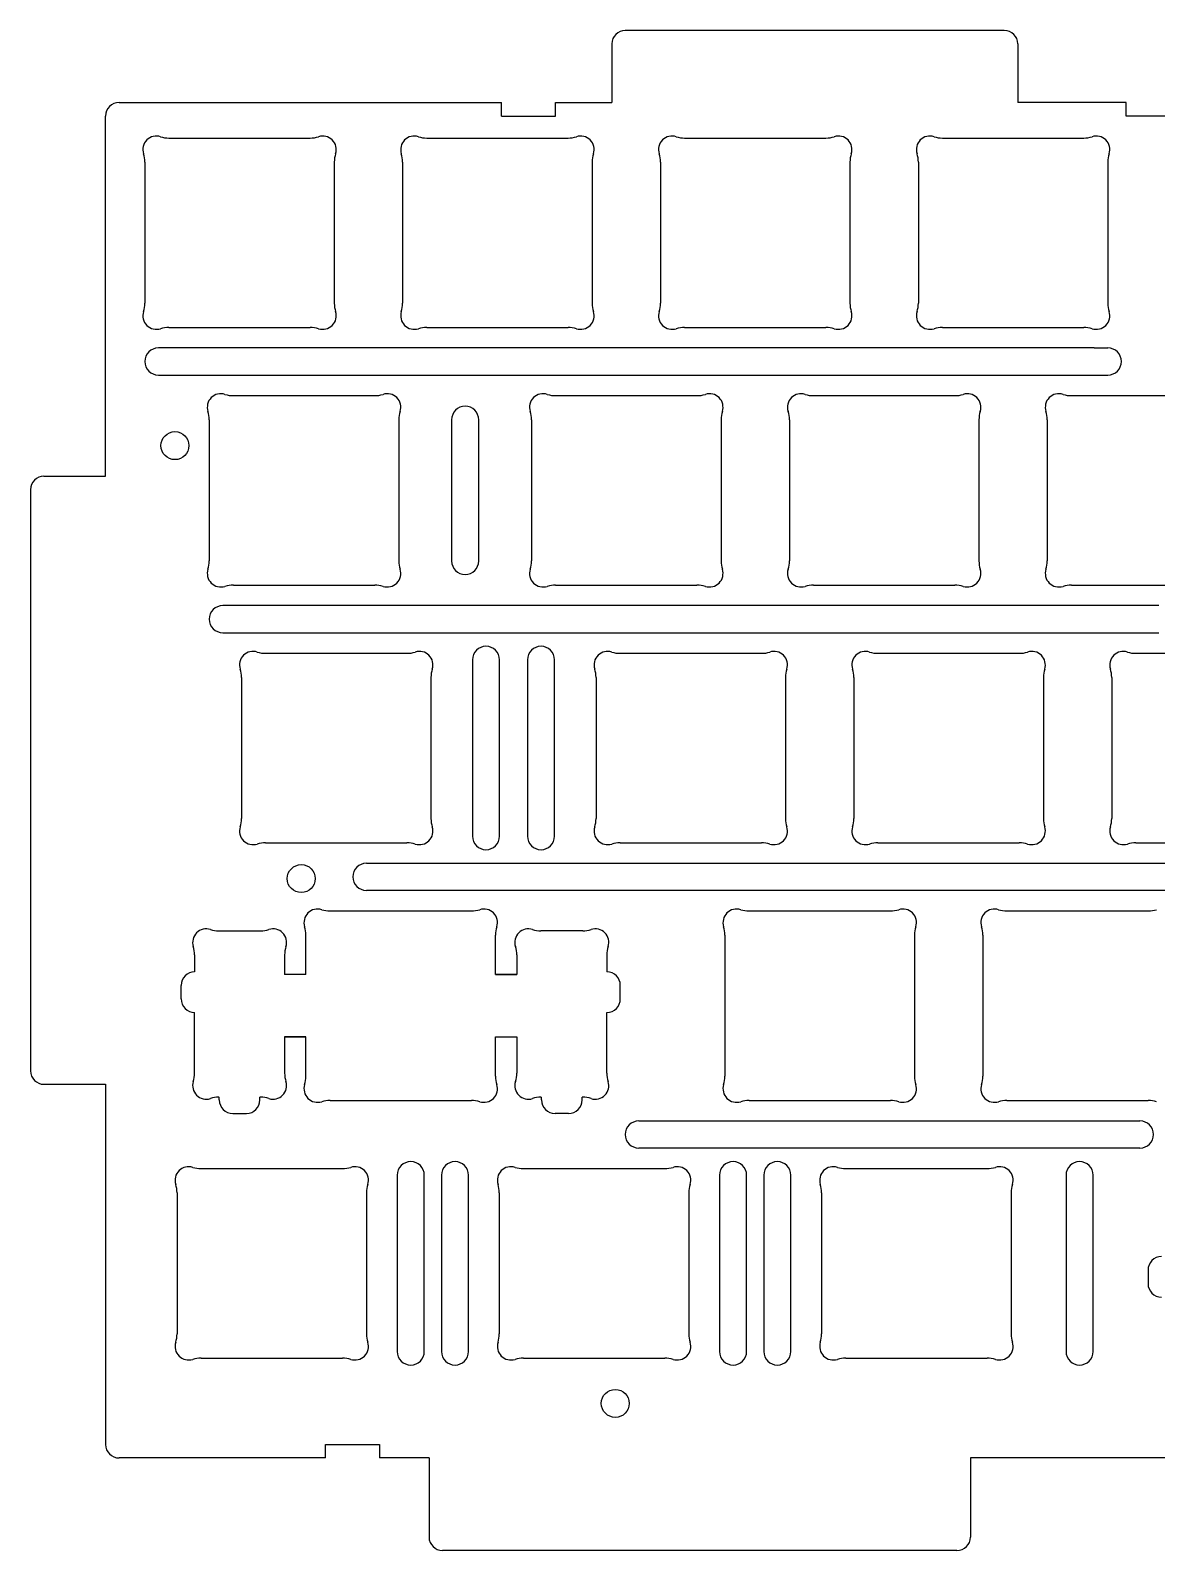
# Model space of a CAD drawing. Extents: x -8 to 2436, y -644 to 467.
# Drawn here: x 10.5 to 93.7, y -355 to -242.6 of the extents above; entities that cross this region are included whole.
import ezdxf

# ---------------------------------------------------------------- set-up
doc = ezdxf.new("R2010")
doc.units = 0
doc.header["$MEASUREMENT"] = 0

# ---------------------------------------------------------------- blocks, each defined once
blk = doc.blocks.new('WERFG')
at = {"linetype": 'Continuous'}
blk.add_line((-1561.45, 737.58), (-1561.45, 737.58), dxfattribs=at)
at = {"color": 7, "true_color": 0xffffff}
for p, q in [((-1562.45, 736.58), (-1562.45, 723.54)), ((-1560.45, 723.54), (-1560.45, 736.58))]:
    blk.add_line(p, q, dxfattribs=at)
at = {"linetype": 'Continuous'}
for start, end in [(90, 180), (0, 90)]:
    blk.add_arc((-1561.45, 736.58), 1, start, end, dxfattribs=at)
for start, end in [(180, 270), (270, 0)]:
    blk.add_arc((-1561.45, 723.54), 1, start, end)

msp = doc.modelspace()

# ---------------------------------------------------------------- linework, layer by layer
for p, q in [((82.41869, -242.60779), (54.41869, -242.60779)), ((53.41869, -243.80779), (53.41869, -247.93779)), ((83.41869, -243.80779), (83.41869, -247.93779)), ((45.26873, -248.93779), (45.26873, -247.93779)), ((49.26873, -248.93779), (49.26873, -247.93779)), ((91.41869, -247.93779), (83.41869, -247.93779)), ((45.26873, -248.93779), (49.26873, -248.93779)), ((20.69811, -250.5627), (31.13927, -250.5627)), ((39.74804, -250.5627), (50.18919, -250.5627)), ((58.79804, -250.5627), (69.23919, -250.5627)), ((77.84804, -250.5627), (88.28919, -250.5627)), ((18.91869, -252.34212), (18.91869, -262.78327)), ((32.91869, -252.34212), (32.91869, -262.78327)), ((37.96861, -252.34212), (37.96861, -262.78327)), ((51.96861, -252.34212), (51.96861, -262.78327)), ((57.01861, -252.34212), (57.01861, -262.78327)), ((71.01861, -252.34212), (71.01861, -262.78327)), ((76.06861, -252.34212), (76.06861, -262.78327)), ((90.06861, -252.34212), (90.06861, -262.78327)), ((20.69811, -264.5627), (31.13927, -264.5627)), ((39.74804, -264.5627), (50.18919, -264.5627)), ((58.79804, -264.5627), (69.23919, -264.5627)), ((77.84804, -264.5627), (88.28919, -264.5627)), ((25.46062, -269.6127), (35.90177, -269.6127)), ((49.27304, -269.6127), (59.71419, -269.6127)), ((68.32304, -269.6127), (78.76419, -269.6127)), ((87.37304, -269.6127), (97.81419, -269.6127)), ((23.68119, -271.39212), (23.68119, -281.83327)), ((37.68119, -271.39212), (37.68119, -281.83327)), ((47.49361, -271.39212), (47.49361, -281.83327)), ((61.49361, -271.39212), (61.49361, -281.83327)), ((66.54361, -271.39212), (66.54361, -281.83327)), ((80.54361, -271.39212), (80.54361, -281.83327)), ((85.59361, -271.39212), (85.59361, -281.83327)), ((25.46062, -283.6127), (35.90177, -283.6127)), ((49.27304, -283.6127), (59.71419, -283.6127)), ((68.32304, -283.6127), (78.76419, -283.6127)), ((87.37304, -283.6127), (97.81419, -283.6127)), ((27.84115, -288.6627), (38.28231, -288.6627)), ((54.03554, -288.6627), (64.47669, -288.6627)), ((73.08554, -288.6627), (83.52669, -288.6627)), ((92.13554, -288.6627), (102.57669, -288.6627)), ((26.06173, -290.44212), (26.06173, -300.88327)), ((40.06173, -290.44212), (40.06173, -300.88327)), ((52.25611, -290.44212), (52.25611, -300.88327)), ((66.25611, -290.44212), (66.25611, -300.88327)), ((71.30611, -290.44212), (71.30611, -300.88327)), ((85.30611, -290.44212), (85.30611, -300.88327)), ((90.35611, -290.44212), (90.35611, -300.88327)), ((27.84115, -302.6627), (38.28231, -302.6627)), ((54.03554, -302.6627), (64.47669, -302.6627)), ((73.08554, -302.6627), (83.52669, -302.6627)), ((92.13554, -302.6627), (102.57669, -302.6627)), ((32.60434, -307.7127), (43.04549, -307.7127)), ((63.56054, -307.7127), (74.00169, -307.7127)), ((82.61054, -307.7127), (93.05169, -307.7127)), ((24.37934, -309.1827), (27.47049, -309.1827)), ((30.82491, -312.4127), (30.82491, -309.49212)), ((44.82491, -312.4127), (44.82491, -309.49212)), ((51.27049, -309.1827), (48.17934, -309.1827)), ((61.78111, -309.49212), (61.78111, -319.93327)), ((75.78111, -309.49212), (75.78111, -319.93327)), ((80.83111, -309.49212), (80.83111, -319.93327)), ((22.59991, -310.96212), (22.59991, -312.2127)), ((29.24991, -310.96212), (29.24991, -312.4127)), ((46.39991, -310.96212), (46.39991, -312.4127)), ((53.04991, -310.96212), (53.04991, -312.2127)), ((30.82491, -312.4127), (29.24991, -312.4127)), ((44.82491, -312.4127), (46.39991, -312.4127)), ((21.59991, -314.2127), (21.59991, -313.2127)), ((54.04991, -314.2127), (54.04991, -313.2127)), ((22.59991, -319.70327), (22.59991, -315.2127)), ((53.04991, -319.70327), (53.04991, -315.2127)), ((30.82491, -317.0127), (29.24991, -317.0127)), ((29.24991, -317.0127), (29.24991, -319.70327)), ((30.82491, -319.93327), (30.82491, -317.0127)), ((44.82491, -317.0127), (46.39991, -317.0127)), ((44.82491, -319.93327), (44.82491, -317.0127)), ((46.39991, -317.0127), (46.39991, -319.70327)), ((24.37934, -321.4827), (24.42491, -321.4827)), ((24.42491, -321.6827), (24.42491, -321.4827)), ((27.42491, -321.6827), (27.42491, -321.4827)), ((27.47049, -321.4827), (27.42491, -321.4827)), ((32.60434, -321.7127), (43.04549, -321.7127)), ((48.17934, -321.4827), (48.22491, -321.4827)), ((48.22491, -321.6827), (48.22491, -321.4827)), ((51.22491, -321.6827), (51.22491, -321.4827)), ((51.27049, -321.4827), (51.22491, -321.4827)), ((63.56054, -321.7127), (74.00169, -321.7127)), ((82.61054, -321.7127), (93.05169, -321.7127)), ((25.42491, -322.6827), (26.42491, -322.6827)), ((50.22491, -322.6827), (49.22491, -322.6827)), ((23.07934, -326.7626), (33.5205, -326.7626)), ((46.89109, -326.7626), (57.33224, -326.7626)), ((70.70434, -326.7626), (81.14549, -326.7626)), ((21.29992, -328.54202), (21.29992, -338.98317)), ((35.29992, -328.54202), (35.29992, -338.98317)), ((45.11166, -328.54202), (45.11166, -338.98317)), ((59.11166, -328.54202), (59.11166, -338.98317)), ((68.92491, -328.54202), (68.92491, -338.98317)), ((82.92491, -328.54202), (82.92491, -338.98317)), ((93.03776, -334.2622), (93.03776, -335.2622)), ((23.07934, -340.7626), (33.5205, -340.7626)), ((46.89109, -340.7626), (57.33224, -340.7626)), ((70.70434, -340.7626), (81.14549, -340.7626)), ((79.91873, -348.15), (79.91873, -352.3)), ((78.91873, -355), (40.91873, -355))]:
    msp.add_line(p, q)
at = {"linetype": 'Continuous'}
for p, q in [((53.41869, -243.60779), (53.41869, -243.80779)), ((83.41869, -243.60779), (83.41869, -243.80779)), ((17.01873, -247.93779), (45.26873, -247.93779)), ((49.26873, -247.93779), (53.41869, -247.93779)), ((91.41869, -248.93779), (91.41869, -247.93779)), ((16.01873, -275.5627), (16.01873, -248.93779)), ((95.41869, -248.93779), (91.41869, -248.93779)), ((20.41865, -266.0882), (19.91869, -266.0882)), ((89.06861, -266.0882), (20.41865, -266.0882)), ((89.06861, -266.0882), (90.06861, -266.0882)), ((19.91869, -268.0882), (20.41865, -268.0882)), ((20.41865, -268.0882), (89.06861, -268.0882)), ((89.06861, -268.0882), (90.06861, -268.0882)), ((42.5874, -270.39212), (42.5874, -270.39212)), ((41.5874, -271.39212), (41.5874, -281.83327)), ((43.5874, -281.83327), (43.5874, -271.39212)), ((11.46873, -275.5627), (11.86873, -275.5627)), ((11.86873, -275.5627), (16.01873, -275.5627)), ((10.46873, -276.5627), (10.46873, -319.5251)), ((25.18116, -285.1377), (24.68119, -285.1377)), ((93.83112, -285.1377), (25.18116, -285.1377)), ((24.68119, -287.1377), (25.18116, -287.1377)), ((25.18116, -287.1377), (93.83112, -287.1377)), ((35.28925, -304.1877), (104.35611, -304.1877)), ((104.35611, -306.1877), (35.28925, -306.1877)), ((11.46873, -320.5251), (11.86873, -320.5251)), ((11.86873, -320.5251), (16.01873, -320.5251)), ((16.01873, -320.5251), (16.01873, -347.15)), ((55.41421, -323.23765), (92.44292, -323.23765)), ((92.44292, -325.23765), (55.41421, -325.23765)), ((32.26873, -348.15), (32.26873, -347.15)), ((32.26873, -347.15), (36.26873, -347.15)), ((36.26873, -347.15), (36.26873, -348.15)), ((32.26873, -348.15), (17.01873, -348.15)), ((39.91873, -348.15), (36.26873, -348.15)), ((39.91873, -348.15), (39.91873, -352.3)), ((115.61873, -348.15), (79.91873, -348.15)), ((39.91873, -352.3), (39.91873, -354)), ((79.91873, -352.3), (79.91873, -354))]:
    msp.add_line(p, q, dxfattribs=at)
at = {"color": 0}
for p, q in [((30.82516, -312.4131), (29.29966, -312.4131)), ((46.35016, -312.4131), (44.82466, -312.4131)), ((29.29966, -317.013), (30.82516, -317.013)), ((44.82466, -317.013), (46.35016, -317.013))]:
    msp.add_line(p, q, dxfattribs=at)
at = {"linetype": 'Continuous'}
for centre in [(21.14475, -273.30739), (30.47669, -305.31521), (53.67527, -344.1198)]:
    msp.add_circle(centre, 1.035, dxfattribs=at)
for centre, radius, start, end in [((54.41869, -243.60779), 1, 90, 180), ((82.41869, -243.60779), 1, 0, 90), ((19.77224, -251.41625), 1, 72.0237382, 197.9762618), ((20.69811, -248.5627), 2, 252.0237382, 270), ((31.13927, -248.5627), 2, 270, 287.9762618), ((32.06514, -251.41625), 1, 342.0237382, 107.9762618), ((38.82217, -251.41625), 1, 72.0237382, 197.9762618), ((39.74804, -248.5627), 2, 252.0237382, 270), ((50.18919, -248.5627), 2, 270, 287.9762618), ((51.11506, -251.41625), 1, 342.0237382, 107.9762618), ((57.87217, -251.41625), 1, 72.0237382, 197.9762618), ((58.79804, -248.5627), 2, 252.0237382, 270), ((69.23919, -248.5627), 2, 270, 287.9762618), ((70.16506, -251.41625), 1, 342.0237382, 107.9762618), ((76.92217, -251.41625), 1, 72.0237382, 197.9762618), ((77.84804, -248.5627), 2, 252.0237382, 270), ((88.28919, -248.5627), 2, 270, 287.9762618), ((89.21506, -251.41625), 1, 342.0237382, 107.9762618), ((16.91869, -252.34212), 2, 0, 17.9762618), ((34.91869, -252.34212), 2, 162.0237382, 180), ((35.96861, -252.34212), 2, 0, 17.9762618), ((53.96861, -252.34212), 2, 162.0237382, 180), ((55.01861, -252.34212), 2, 0, 17.9762618), ((73.01861, -252.34212), 2, 162.0237382, 180), ((74.06861, -252.34212), 2, 0, 17.9762618), ((92.06861, -252.34212), 2, 162.0237382, 180), ((16.91869, -262.78327), 2, 342.0237382, 0), ((34.91869, -262.78327), 2, 180, 197.9762618), ((35.96861, -262.78327), 2, 342.0237382, 0), ((53.96861, -262.78327), 2, 180, 197.9762618), ((55.01861, -262.78327), 2, 342.0237382, 0), ((73.01861, -262.78327), 2, 180, 197.9762618), ((74.06861, -262.78327), 2, 342.0237382, 0), ((92.06861, -262.78327), 2, 180, 197.9762618), ((19.77224, -263.70914), 1, 162.0237382, 287.9762618), ((32.06514, -263.70914), 1, 252.0237382, 17.9762618), ((38.82217, -263.70914), 1, 162.0237382, 287.9762618), ((51.11506, -263.70914), 1, 252.0237382, 17.9762618), ((57.87217, -263.70914), 1, 162.0237382, 287.9762618), ((70.16506, -263.70914), 1, 252.0237382, 17.9762618), ((76.92217, -263.70914), 1, 162.0237382, 287.9762618), ((89.21506, -263.70914), 1, 252.0237382, 17.9762618), ((20.69811, -266.5627), 2, 90, 107.9762618), ((31.13927, -266.5627), 2, 72.0237382, 90), ((39.74804, -266.5627), 2, 90, 107.9762618), ((50.18919, -266.5627), 2, 72.0237382, 90), ((58.79804, -266.5627), 2, 90, 107.9762618), ((69.23919, -266.5627), 2, 72.0237382, 90), ((77.84804, -266.5627), 2, 90, 107.9762618), ((88.28919, -266.5627), 2, 72.0237382, 90), ((24.53475, -270.46625), 1, 72.0237382, 197.9762618), ((25.46062, -267.6127), 2, 252.0237382, 270), ((35.90177, -267.6127), 2, 270, 287.9762618), ((36.82764, -270.46625), 1, 342.0237382, 107.9762618), ((48.34717, -270.46625), 1, 72.0237382, 197.9762618), ((49.27304, -267.6127), 2, 252.0237382, 270), ((59.71419, -267.6127), 2, 270, 287.9762618), ((60.64006, -270.46625), 1, 342.0237382, 107.9762618), ((67.39717, -270.46625), 1, 72.0237382, 197.9762618), ((68.32304, -267.6127), 2, 252.0237382, 270), ((78.76419, -267.6127), 2, 270, 287.9762618), ((79.69006, -270.46625), 1, 342.0237382, 107.9762618), ((86.44717, -270.46625), 1, 72.0237382, 197.9762618), ((87.37304, -267.6127), 2, 252.0237382, 270), ((21.68119, -271.39212), 2, 0, 17.9762618), ((39.68119, -271.39212), 2, 162.0237382, 180), ((45.49361, -271.39212), 2, 0, 17.9762618), ((63.49361, -271.39212), 2, 162.0237382, 180), ((64.54361, -271.39212), 2, 0, 17.9762618), ((82.54361, -271.39212), 2, 162.0237382, 180), ((83.59361, -271.39212), 2, 0, 17.9762618), ((21.68119, -281.83327), 2, 342.0237382, 0), ((39.68119, -281.83327), 2, 180, 197.9762618), ((42.5874, -281.83327), 1, 180, 270), ((42.5874, -281.83327), 1, 270, 0), ((45.49361, -281.83327), 2, 342.0237382, 0), ((63.49361, -281.83327), 2, 180, 197.9762618), ((64.54361, -281.83327), 2, 342.0237382, 0), ((82.54361, -281.83327), 2, 180, 197.9762618), ((83.59361, -281.83327), 2, 342.0237382, 0), ((24.53475, -282.75914), 1, 162.0237382, 287.9762618), ((36.82764, -282.75914), 1, 252.0237382, 17.9762618), ((48.34717, -282.75914), 1, 162.0237382, 287.9762618), ((60.64006, -282.75914), 1, 252.0237382, 17.9762618), ((67.39717, -282.75914), 1, 162.0237382, 287.9762618), ((79.69006, -282.75914), 1, 252.0237382, 17.9762618), ((86.44717, -282.75914), 1, 162.0237382, 287.9762618), ((25.46062, -285.6127), 2, 90, 107.9762618), ((35.90177, -285.6127), 2, 72.0237382, 90), ((49.27304, -285.6127), 2, 90, 107.9762618), ((59.71419, -285.6127), 2, 72.0237382, 90), ((68.32304, -285.6127), 2, 90, 107.9762618), ((78.76419, -285.6127), 2, 72.0237382, 90), ((87.37304, -285.6127), 2, 90, 107.9762618), ((26.91528, -289.51625), 1, 72.0237382, 197.9762618), ((27.84115, -286.6627), 2, 252.0237382, 270), ((38.28231, -286.6627), 2, 270, 287.9762618), ((39.20818, -289.51625), 1, 342.0237382, 107.9762618), ((53.10967, -289.51625), 1, 72.0237382, 197.9762618), ((54.03554, -286.6627), 2, 252.0237382, 270), ((64.47669, -286.6627), 2, 270, 287.9762618), ((65.40256, -289.51625), 1, 342.0237382, 107.9762618), ((72.15967, -289.51625), 1, 72.0237382, 197.9762618), ((73.08554, -286.6627), 2, 252.0237382, 270), ((83.52669, -286.6627), 2, 270, 287.9762618), ((84.45256, -289.51625), 1, 342.0237382, 107.9762618), ((91.20967, -289.51625), 1, 72.0237382, 197.9762618), ((92.13554, -286.6627), 2, 252.0237382, 270), ((24.06173, -290.44212), 2, 0, 17.9762618), ((42.06173, -290.44212), 2, 162.0237382, 180), ((50.25611, -290.44212), 2, 0, 17.9762618), ((68.25611, -290.44212), 2, 162.0237382, 180), ((69.30611, -290.44212), 2, 0, 17.9762618), ((87.30611, -290.44212), 2, 162.0237382, 180), ((88.35611, -290.44212), 2, 0, 17.9762618), ((24.06173, -300.88327), 2, 342.0237382, 0), ((42.06173, -300.88327), 2, 180, 197.9762618), ((50.25611, -300.88327), 2, 342.0237382, 0), ((68.25611, -300.88327), 2, 180, 197.9762618), ((69.30611, -300.88327), 2, 342.0237382, 0), ((87.30611, -300.88327), 2, 180, 197.9762618), ((88.35611, -300.88327), 2, 342.0237382, 0), ((26.91528, -301.80914), 1, 162.0237382, 287.9762618), ((39.20818, -301.80914), 1, 252.0237382, 17.9762618), ((53.10967, -301.80914), 1, 162.0237382, 287.9762618), ((65.40256, -301.80914), 1, 252.0237382, 17.9762618), ((72.15967, -301.80914), 1, 162.0237382, 287.9762618), ((84.45256, -301.80914), 1, 252.0237382, 17.9762618), ((91.20967, -301.80914), 1, 162.0237382, 287.9762618), ((27.84115, -304.6627), 2, 90, 107.9762618), ((38.28231, -304.6627), 2, 72.0237382, 90), ((54.03554, -304.6627), 2, 90, 107.9762618), ((64.47669, -304.6627), 2, 72.0237382, 90), ((73.08554, -304.6627), 2, 90, 107.9762618), ((83.52669, -304.6627), 2, 72.0237382, 90), ((92.13554, -304.6627), 2, 90, 107.9762618), ((31.67847, -308.56625), 1, 72.0237382, 197.9762618), ((32.60434, -305.7127), 2, 252.0237382, 270), ((43.04549, -305.7127), 2, 270, 287.9762618), ((43.97136, -308.56625), 1, 342.0237382, 107.9762618), ((62.63467, -308.56625), 1, 72.0237382, 197.9762618), ((63.56054, -305.7127), 2, 252.0237382, 270), ((74.00169, -305.7127), 2, 270, 287.9762618), ((74.92756, -308.56625), 1, 342.0237382, 107.9762618), ((81.68467, -308.56625), 1, 72.0237382, 197.9762618), ((82.61054, -305.7127), 2, 252.0237382, 270), ((93.05169, -305.7127), 2, 270, 287.9762618), ((23.45347, -310.03625), 1, 72.0237382, 197.9762618), ((28.39636, -310.03625), 1, 342.0237382, 107.9762618), ((28.82491, -309.49212), 2, 0, 17.9762618), ((46.82491, -309.49212), 2, 162.0237382, 180), ((47.25347, -310.03625), 1, 72.0237382, 197.9762618), ((52.19636, -310.03625), 1, 342.0237382, 107.9762618), ((59.78111, -309.49212), 2, 0, 17.9762618), ((77.78111, -309.49212), 2, 162.0237382, 180), ((78.83111, -309.49212), 2, 0, 17.9762618), ((24.37934, -307.1827), 2, 252.0237382, 270), ((27.47049, -307.1827), 2, 270, 287.9762618), ((48.17934, -307.1827), 2, 252.0237382, 270), ((51.27049, -307.1827), 2, 270, 287.9762618), ((20.59991, -310.96212), 2, 0, 17.9762618), ((31.24991, -310.96212), 2, 162.0237382, 180), ((44.39991, -310.96212), 2, 0, 17.9762618), ((55.04991, -310.96212), 2, 162.0237382, 180), ((22.59991, -313.2127), 1, 90, 180), ((53.04991, -313.2127), 1, 0, 90), ((22.59991, -314.2127), 1, 180, 270), ((53.04991, -314.2127), 1, 270, 0), ((20.59991, -319.70327), 2, 342.0237382, 0), ((31.24991, -319.70327), 2, 180, 197.9762618), ((28.82491, -319.93327), 2, 342.0237382, 0), ((46.82491, -319.93327), 2, 180, 197.9762618), ((44.39991, -319.70327), 2, 342.0237382, 0), ((55.04991, -319.70327), 2, 180, 197.9762618), ((59.78111, -319.93327), 2, 342.0237382, 0), ((77.78111, -319.93327), 2, 180, 197.9762618), ((78.83111, -319.93327), 2, 342.0237382, 0), ((23.45347, -320.62914), 1, 162.0237382, 287.9762618), ((28.39636, -320.62914), 1, 252.0237382, 17.9762618), ((31.67847, -320.85914), 1, 162.0237382, 287.9762618), ((43.97136, -320.85914), 1, 252.0237382, 17.9762618), ((47.25347, -320.62914), 1, 162.0237382, 287.9762618), ((52.19636, -320.62914), 1, 252.0237382, 17.9762618), ((62.63467, -320.85914), 1, 162.0237382, 287.9762618), ((74.92756, -320.85914), 1, 252.0237382, 17.9762618), ((81.68467, -320.85914), 1, 162.0237382, 287.9762618), ((24.37934, -323.4827), 2, 90, 107.9762618), ((25.42491, -321.6827), 1, 180, 270), ((26.42491, -321.6827), 1, 270, 0), ((27.47049, -323.4827), 2, 72.0237382, 90), ((32.60434, -323.7127), 2, 90, 107.9762618), ((43.04549, -323.7127), 2, 72.0237382, 90), ((48.17934, -323.4827), 2, 90, 107.9762618), ((49.22491, -321.6827), 1, 180, 270), ((50.22491, -321.6827), 1, 270, 0), ((51.27049, -323.4827), 2, 72.0237382, 90), ((63.56054, -323.7127), 2, 90, 107.9762618), ((74.00169, -323.7127), 2, 72.0237382, 90), ((82.61054, -323.7127), 2, 90, 107.9762618), ((93.05169, -323.7127), 2, 72.0237382, 90), ((22.15347, -327.61615), 1, 72.0237382, 197.9762618), ((23.07934, -324.7626), 2, 252.0237382, 270), ((33.5205, -324.7626), 2, 270, 287.9762618), ((34.44637, -327.61615), 1, 342.0237382, 107.9762618), ((45.96522, -327.61615), 1, 72.0237382, 197.9762618), ((46.89109, -324.7626), 2, 252.0237382, 270), ((57.33224, -324.7626), 2, 270, 287.9762618), ((58.25811, -327.61615), 1, 342.0237382, 107.9762618), ((69.77847, -327.61615), 1, 72.0237382, 197.9762618), ((70.70434, -324.7626), 2, 252.0237382, 270), ((81.14549, -324.7626), 2, 270, 287.9762618), ((82.07136, -327.61615), 1, 342.0237382, 107.9762618), ((19.29992, -328.54202), 2, 0, 17.9762618), ((37.29992, -328.54202), 2, 162.0237382, 180), ((43.11166, -328.54202), 2, 0, 17.9762618), ((61.11166, -328.54202), 2, 162.0237382, 180), ((66.92491, -328.54202), 2, 0, 17.9762618), ((84.92491, -328.54202), 2, 162.0237382, 180), ((94.03776, -334.2622), 1, 90, 180), ((94.03776, -335.2622), 1, 180, 270), ((19.29992, -338.98317), 2, 342.0237382, 0), ((37.29992, -338.98317), 2, 180, 197.9762618), ((43.11166, -338.98317), 2, 342.0237382, 0), ((61.11166, -338.98317), 2, 180, 197.9762618), ((66.92491, -338.98317), 2, 342.0237382, 0), ((84.92491, -338.98317), 2, 180, 197.9762618), ((22.15347, -339.90904), 1, 162.0237382, 287.9762618), ((34.44637, -339.90904), 1, 252.0237382, 17.9762618), ((45.96522, -339.90904), 1, 162.0237382, 287.9762618), ((58.25811, -339.90904), 1, 252.0237382, 17.9762618), ((69.77847, -339.90904), 1, 162.0237382, 287.9762618), ((82.07136, -339.90904), 1, 252.0237382, 17.9762618), ((23.07934, -342.7626), 2, 90, 107.9762618), ((33.5205, -342.7626), 2, 72.0237382, 90), ((46.89109, -342.7626), 2, 90, 107.9762618), ((57.33224, -342.7626), 2, 72.0237382, 90), ((70.70434, -342.7626), 2, 90, 107.9762618), ((81.14549, -342.7626), 2, 72.0237382, 90), ((40.91873, -354), 1, 180, 270), ((78.91873, -354), 1, 270, 0)]:
    msp.add_arc(centre, radius, start, end)
for centre, start, end in [((17.01873, -248.93779), 90, 180), ((90.06861, -267.0882), 360, 90), ((90.06861, -267.0882), 270, 0), ((42.5874, -271.39212), 90, 180), ((42.5874, -271.39212), 0, 90), ((11.46873, -276.5627), 90, 180), ((11.46873, -319.5251), 180, 270), ((17.01873, -347.15), 180, 270)]:
    msp.add_arc(centre, 1, start, end, dxfattribs=at)
at = {"color": 7, "true_color": 0xffffff}
for centre, start, end in [((19.91869, -267.0882), 90, 270), ((24.68119, -286.1377), 90, 270), ((35.28925, -305.1877), 90, 270), ((55.41421, -324.23765), 90, 270), ((92.44292, -324.23765), 270, 90)]:
    msp.add_arc(centre, 1, start, end, dxfattribs=at)

# ---------------------------------------------------------------- block references
at = {"linetype": 'Continuous'}
for p in [(1605.57578, -1025.72188), (1609.64057, -1025.72188), (1600.01827, -1063.82178), (1603.29032, -1063.82178), (1623.83152, -1063.82178), (1627.10357, -1063.82178), (1649.43059, -1063.82178)]:
    msp.add_blockref('WERFG', p, dxfattribs=at)

doc.saveas('drawing.dxf')
